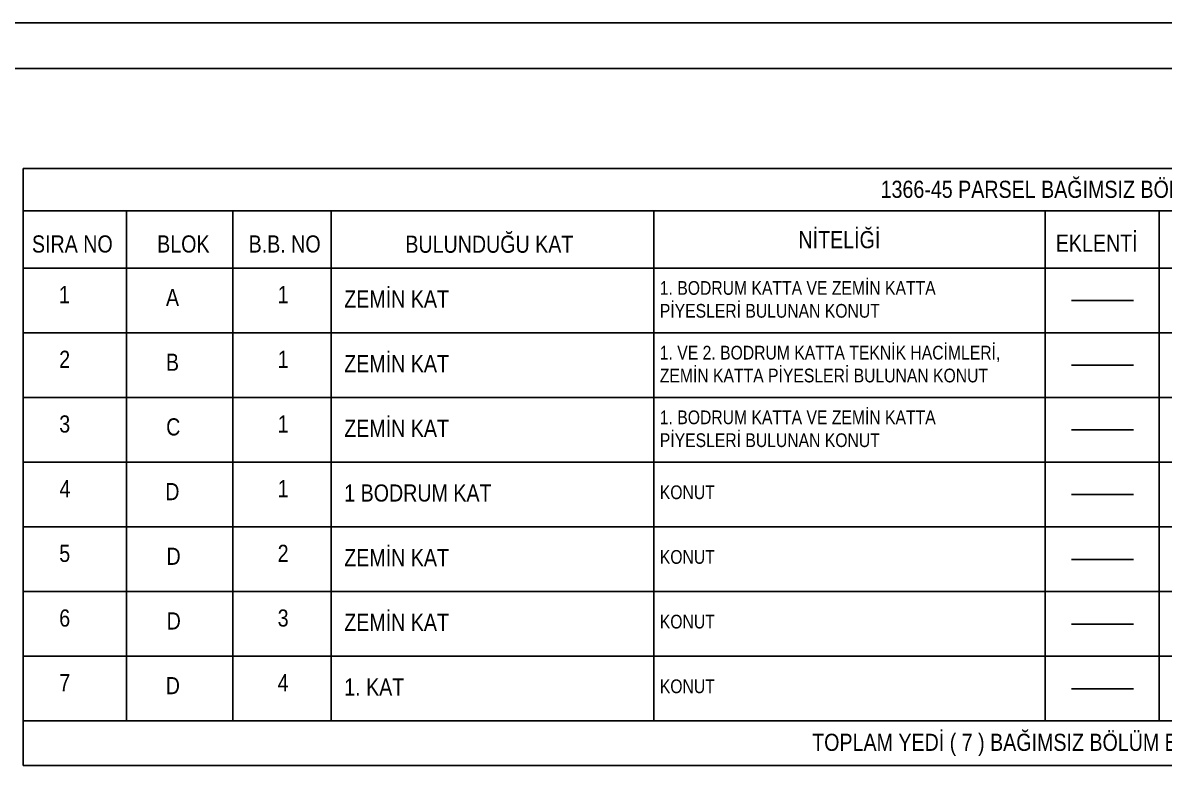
# Model space of a CAD drawing. Header units: millimetres. Extents: x 82776 to 137242, y 11666 to 27998.
# Drawn here: x 92570 to 93568, y 14003 to 14666 of the extents above; entities that cross this region are included whole.
import ezdxf

# ---------------------------------------------------------------- set-up
doc = ezdxf.new("R2010")
doc.units = ezdxf.units.MM
doc.layers.add('0_IFC_Legend_Viewport', color=7, linetype='Continuous')
doc.layers.add('0_IFC_Text_Explanation_200', color=231, linetype='Continuous')
doc.styles.add('IFC_TEXT', font='ARIALN.TTF')

# ---------------------------------------------------------------- blocks, each defined once
blk = doc.blocks.new('BAGIMSIZ BOLUM LSITESI')
at = {"layer": '0_IFC_Text_Explanation_200'}
for p, q in [((-136.68, 20.66), (1713.34, 20.66)), ((-136.68, 20.66), (-136.68, -66.52)), ((-136.68, -16.26), (1713.34, -16.26)), ((-46.3, -16.26), (-46.3, -462.72)), ((46.58, -16.26), (46.58, -462.72)), ((132.73, -16.26), (132.73, -462.72)), ((414.92, -16.26), (414.92, -462.72)), ((757.31, -16.26), (757.31, -462.72)), ((857.04, -16.26), (857.04, -462.72)), ((-136.68, -66.52), (1713.34, -66.52)), ((-136.68, -66.52), (-136.68, -462.72)), ((780.44, -94.95), (834.64, -94.95)), ((-136.68, -123.12), (1713.34, -123.12)), ((780.44, -151.55), (834.64, -151.55)), ((-136.68, -179.72), (1713.34, -179.72)), ((780.44, -208.15), (834.64, -208.15)), ((-136.68, -236.32), (1713.34, -236.32)), ((780.44, -264.75), (834.64, -264.75)), ((-136.68, -292.92), (1713.34, -292.92)), ((780.44, -321.35), (834.64, -321.35)), ((-136.68, -349.52), (1713.34, -349.52)), ((780.44, -377.95), (834.64, -377.95)), ((-136.68, -406.12), (1713.34, -406.12)), ((780.44, -434.55), (834.64, -434.55)), ((-136.68, -462.72), (1713.34, -462.72)), ((-136.68, -462.72), (-136.68, -501.86)), ((-136.68, -501.86), (1713.34, -501.86))]:
    blk.add_line(p, q, dxfattribs=at)
at = {"layer": '0_IFC_Text_Explanation_200', "style": 'IFC_TEXT'}
for s, p in [('1366-45 PARSEL BAĞIMSIZ BÖLÜM LİSTESİ', (613.32, -5.07)), ('SIRA NO', (-129.04, -52.89)), ('BLOK', (-19.54, -52.89)), ('B.B. NO', (60.48, -52.89)), ('BULUNDUĞU KAT', (197.59, -53.1)), ('NİTELİĞİ', (541.45, -49.13)), ('EKLENTİ ', (766.55, -52.2)), ('1', (-105.44, -97.2)), ('A', (-11.83, -99.76)), ('1', (85.88, -97.2)), ('ZEMİN KAT', (144.12, -101)), ('2', (-105.21, -153.8)), ('1', (85.88, -153.8)), ('ZEMİN KAT', (144.12, -157.59)), ('B', (-11.88, -156.38)), ('3', (-105.16, -210.4)), ('C', (-11.63, -212.95)), ('1', (85.88, -210.4)), ('ZEMİN KAT', (144.12, -214.19)), ('4', (-104.95, -267)), ('D', (-12.42, -269.58)), ('1', (85.88, -267)), ('1 BODRUM KAT', (144.12, -270.79)), ('5', (-105.16, -323.6)), ('2', (85.88, -323.6)), ('ZEMİN KAT', (144.12, -327.39)), ('D', (-11.37, -326.18)), ('6', (-105.18, -380.2)), ('D', (-11.22, -382.75)), ('3', (85.88, -380.2)), ('ZEMİN KAT', (144.12, -383.99)), ('7', (-105.15, -436.8)), ('D', (-12.02, -439.35)), ('4', (85.88, -436.8)), ('1. KAT', (144.12, -440.59)), ('TOPLAM YEDİ ( 7 ) BAĞIMSIZ BÖLÜM BULUNMAKTADIR.', (553.46, -488.95))]:
    blk.add_text(s, height=15, dxfattribs=at).set_placement(p)
at = {"layer": '0_IFC_Text_Explanation_200', "char_height": 12, "width": 419.714, "attachment_point": 1, "style": 'IFC_TEXT'}
for s, insert in [('1. BODRUM KATTA VE ZEMİN KATTA \\PPİYESLERİ BULUNAN KONUT', (420.17, -77.89)), ('1. VE 2. BODRUM KATTA TEKNİK HACİMLERİ,\\PZEMİN KATTA PİYESLERİ BULUNAN KONUT', (420.17, -134.49)), ('1. BODRUM KATTA VE ZEMİN KATTA \\PPİYESLERİ BULUNAN KONUT', (420.17, -191.09)), ('KONUT', (420.17, -256.65)), ('KONUT', (420.17, -313.25)), ('KONUT', (420.17, -369.85)), ('KONUT', (420.17, -426.45))]:
    blk.add_mtext(s, dxfattribs=dict(at, insert=insert))
blk = doc.blocks.new('*U1842')
at = {"layer": '0_IFC_Legend_Viewport', "transparency": 33554687}
blk.add_lwpolyline([(-5476.51, 2920), (0, 2920), (0, 0), (-5476.51, 0)], close=True, dxfattribs=at)
at = {"style": 'IFC_TEXT'}
for tag, p in [('PAFTA', (-3296.72, 17.92)), ('OLCEK', (-110.45, 17.91))]:
    blk.add_attdef(tag, p, '', height=35, dxfattribs=at)

msp = doc.modelspace()

# ---------------------------------------------------------------- linework, layer by layer
msp.add_lwpolyline([(82776.39, 14665.56), (82776.39, 11665.56), (130001.05, 11665.56), (130001.05, 14665.56)], close=True)

# ---------------------------------------------------------------- block references
for name, p in [('*U1842', (94438.94, 11705.56)), ('BAGIMSIZ BOLUM LSITESI', (92706.54, 14517.45))]:
    msp.add_blockref(name, p)

doc.saveas('drawing.dxf')
